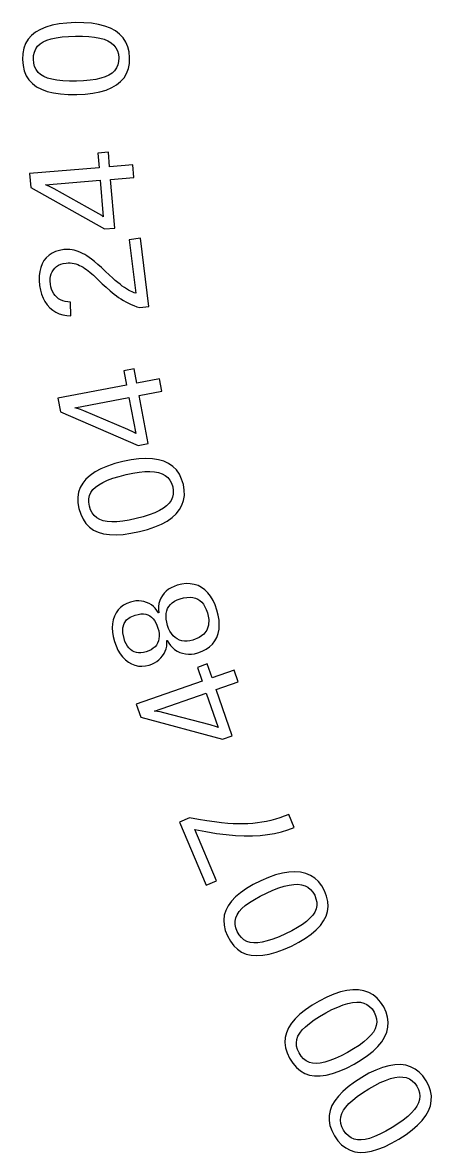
# Model space of a CAD drawing. Header units: metres. Extents: x -119 to 119, y -119 to 119.
# Drawn here: x -119 to -96.5, y -62.5 to -0.4 of the extents above; entities that cross this region are included whole.
import ezdxf

# ---------------------------------------------------------------- set-up
doc = ezdxf.new("R2010")
doc.units = ezdxf.units.M

msp = doc.modelspace()

# ---------------------------------------------------------------- linework, layer by layer
for p, q in [((-117.361, -0.52338), (-117.706, -0.62386)), ((-116.976, -0.44873), (-117.361, -0.52338)), ((-116.55, -0.3999), (-116.976, -0.44873)), ((-116.085, -0.37694), (-116.55, -0.3999)), ((-115.625, -0.38144), (-116.085, -0.37694)), ((-115.203, -0.41472), (-115.625, -0.38144)), ((-114.818, -0.47676), (-115.203, -0.41472)), ((-114.47, -0.56758), (-114.818, -0.47676)), ((-114.16, -0.68718), (-114.47, -0.56758)), ((-118.499, -1.08136), (-118.68, -1.28882)), ((-118.275, -0.90237), (-118.499, -1.08136)), ((-118.011, -0.7502), (-118.275, -0.90237)), ((-117.706, -0.62386), (-118.011, -0.7502)), ((-117.414, -1.27429), (-117.135, -1.2131)), ((-117.135, -1.2131), (-116.818, -1.16695)), ((-116.818, -1.16695), (-116.463, -1.13583)), ((-116.463, -1.13583), (-116.069, -1.11978)), ((-116.069, -1.11978), (-115.688, -1.12021)), ((-115.688, -1.12021), (-115.341, -1.13794)), ((-115.341, -1.13794), (-115.028, -1.17299)), ((-115.028, -1.17299), (-114.749, -1.22539)), ((-114.749, -1.22539), (-114.504, -1.29506)), ((-113.886, -0.83554), (-114.16, -0.68718)), ((-113.651, -1.01172), (-113.886, -0.83554)), ((-113.458, -1.21545), (-113.651, -1.01172)), ((-113.307, -1.44669), (-113.458, -1.21545)), ((-118.917, -1.78917), (-118.973, -2.08206)), ((-118.82, -1.52477), (-118.917, -1.78917)), ((-118.68, -1.28882), (-118.82, -1.52477)), ((-118.341, -1.99507), (-118.267, -1.8269)), ((-118.267, -1.8269), (-118.161, -1.67863)), ((-118.161, -1.67863), (-118.025, -1.55028)), ((-118.025, -1.55028), (-117.857, -1.44183)), ((-117.857, -1.44183), (-117.654, -1.35054)), ((-117.654, -1.35054), (-117.414, -1.27429)), ((-114.504, -1.29506), (-114.292, -1.38208)), ((-114.292, -1.38208), (-114.114, -1.4873)), ((-114.114, -1.4873), (-113.968, -1.6123)), ((-113.968, -1.6123), (-113.853, -1.75706)), ((-113.853, -1.75706), (-113.769, -1.92159)), ((-113.196, -1.70546), (-113.307, -1.44669)), ((-113.127, -1.99178), (-113.196, -1.70546)), ((-118.973, -2.08206), (-118.987, -2.40343)), ((-118.987, -2.40343), (-118.96, -2.7325)), ((-118.394, -2.39116), (-118.383, -2.18315)), ((-118.375, -2.60364), (-118.394, -2.39116)), ((-118.383, -2.18315), (-118.341, -1.99507)), ((-113.769, -1.92159), (-113.717, -2.10588)), ((-113.717, -2.10588), (-113.697, -2.30997)), ((-113.697, -2.30997), (-113.708, -2.51585)), ((-113.1, -2.3056), (-113.127, -1.99178)), ((-113.114, -2.62004), (-113.1, -2.3056)), ((-118.96, -2.7325), (-118.893, -3.02992)), ((-118.893, -3.02992), (-118.785, -3.29567)), ((-118.325, -2.79457), (-118.375, -2.60364)), ((-118.245, -2.96393), (-118.325, -2.79457)), ((-118.136, -3.11172), (-118.245, -2.96393)), ((-113.933, -3.02121), (-114.071, -3.15218)), ((-113.826, -2.87149), (-113.933, -3.02121)), ((-113.752, -2.70303), (-113.826, -2.87149)), ((-113.708, -2.51585), (-113.752, -2.70303)), ((-113.27, -3.17004), (-113.171, -2.90819)), ((-113.171, -2.90819), (-113.114, -2.62004)), ((-118.785, -3.29567), (-118.637, -3.52974)), ((-118.637, -3.52974), (-118.449, -3.73215)), ((-117.996, -3.23795), (-118.136, -3.11172)), ((-117.827, -3.34259), (-117.996, -3.23795)), ((-117.622, -3.4276), (-117.827, -3.34259)), ((-117.379, -3.49561), (-117.622, -3.4276)), ((-117.097, -3.54655), (-117.379, -3.49561)), ((-116.777, -3.58047), (-117.097, -3.54655)), ((-116.417, -3.59737), (-116.777, -3.58047)), ((-116.018, -3.59723), (-116.417, -3.59737)), ((-115.63, -3.58099), (-116.018, -3.59723)), ((-115.279, -3.54904), (-115.63, -3.58099)), ((-114.965, -3.50142), (-115.279, -3.54904)), ((-114.687, -3.43811), (-114.965, -3.50142)), ((-114.446, -3.3591), (-114.687, -3.43811)), ((-114.241, -3.2644), (-114.446, -3.3591)), ((-114.071, -3.15218), (-114.241, -3.2644)), ((-113.82, -3.79782), (-113.595, -3.61485)), ((-113.595, -3.61485), (-113.411, -3.40559)), ((-113.411, -3.40559), (-113.27, -3.17004)), ((-118.449, -3.73215), (-118.221, -3.90288)), ((-118.221, -3.90288), (-117.953, -4.04372)), ((-117.953, -4.04372), (-117.644, -4.15709)), ((-117.644, -4.15709), (-117.294, -4.24303)), ((-117.294, -4.24303), (-116.904, -4.3015)), ((-116.904, -4.3015), (-116.474, -4.33252)), ((-116.474, -4.33252), (-116.003, -4.33607)), ((-116.003, -4.33607), (-115.542, -4.31284)), ((-115.542, -4.31284), (-115.119, -4.263)), ((-115.119, -4.263), (-114.736, -4.1866)), ((-114.736, -4.1866), (-114.392, -4.08359)), ((-114.392, -4.08359), (-114.087, -3.95399)), ((-114.087, -3.95399), (-113.82, -3.79782)), ((-114.271, -7.50865), (-114.846, -7.55708)), ((-114.846, -7.55708), (-114.778, -8.35825)), ((-114.203, -8.30981), (-114.271, -7.50865)), ((-114.778, -8.35825), (-118.605, -8.68054)), ((-118.605, -8.68054), (-118.54, -9.44284)), ((-112.929, -8.20247), (-114.203, -8.30981)), ((-112.871, -8.89104), (-112.929, -8.20247)), ((-117.725, -9.29987), (-114.72, -9.04681)), ((-117.712, -9.30414), (-117.725, -9.29987)), ((-117.438, -9.42278), (-117.712, -9.30414)), ((-114.72, -9.04681), (-114.552, -11.0487)), ((-114.145, -8.99838), (-112.871, -8.89104)), ((-113.92, -11.6719), (-114.145, -8.99838)), ((-118.54, -9.44284), (-114.485, -11.7195)), ((-117.252, -9.51213), (-117.438, -9.42278)), ((-114.954, -10.7996), (-117.252, -9.51213)), ((-114.638, -10.9907), (-114.954, -10.7996)), ((-114.552, -11.0487), (-114.638, -10.9907)), ((-114.485, -11.7195), (-113.92, -11.6719)), ((-112.509, -12.2371), (-113.126, -12.3149)), ((-113.126, -12.3149), (-112.755, -15.2606)), ((-112.037, -15.9815), (-112.509, -12.2371)), ((-117.17, -12.9663), (-117.364, -13.0556)), ((-116.955, -12.9003), (-117.17, -12.9663)), ((-116.717, -12.8573), (-116.955, -12.9003)), ((-116.606, -12.8476), (-116.717, -12.8573)), ((-116.494, -12.8463), (-116.606, -12.8476)), ((-116.382, -12.8533), (-116.494, -12.8463)), ((-116.268, -12.8688), (-116.382, -12.8533)), ((-116.154, -12.8927), (-116.268, -12.8688)), ((-116.039, -12.925), (-116.154, -12.8927)), ((-115.923, -12.9653), (-116.039, -12.925)), ((-115.806, -13.0137), (-115.923, -12.9653)), ((-115.688, -13.0703), (-115.806, -13.0137)), ((-117.915, -13.6418), (-117.993, -13.8407)), ((-117.812, -13.462), (-117.915, -13.6418)), ((-117.685, -13.3034), (-117.812, -13.462)), ((-117.535, -13.1679), (-117.685, -13.3034)), ((-117.364, -13.0556), (-117.535, -13.1679)), ((-116.884, -13.6661), (-116.748, -13.6259)), ((-116.748, -13.6259), (-116.598, -13.5993)), ((-116.598, -13.5993), (-116.484, -13.5893)), ((-116.484, -13.5893), (-116.372, -13.5887)), ((-116.372, -13.5887), (-116.264, -13.5975)), ((-116.264, -13.5975), (-116.158, -13.6155)), ((-116.158, -13.6155), (-116.056, -13.6429)), ((-116.056, -13.6429), (-115.956, -13.6796)), ((-115.569, -13.135), (-115.688, -13.0703)), ((-115.449, -13.2079), (-115.569, -13.135)), ((-115.328, -13.2889), (-115.449, -13.2079)), ((-115.194, -13.3878), (-115.328, -13.2889)), ((-115.037, -13.5142), (-115.194, -13.3878)), ((-114.856, -13.6682), (-115.037, -13.5142)), ((-118.046, -14.0588), (-118.074, -14.296)), ((-117.993, -13.8407), (-118.046, -14.0588)), ((-117.446, -14.3134), (-117.411, -14.187)), ((-117.411, -14.187), (-117.36, -14.0705)), ((-117.36, -14.0705), (-117.293, -13.964)), ((-117.293, -13.964), (-117.211, -13.869)), ((-117.211, -13.869), (-117.116, -13.7877)), ((-117.116, -13.7877), (-117.007, -13.7201)), ((-117.007, -13.7201), (-116.884, -13.6661)), ((-115.956, -13.6796), (-115.858, -13.7234)), ((-115.858, -13.7234), (-115.761, -13.773)), ((-115.761, -13.773), (-115.664, -13.8282)), ((-115.664, -13.8282), (-115.568, -13.8891)), ((-115.568, -13.8891), (-115.473, -13.9557)), ((-115.473, -13.9557), (-115.378, -14.028)), ((-115.378, -14.028), (-115.283, -14.1049)), ((-115.283, -14.1049), (-115.188, -14.1851)), ((-115.188, -14.1851), (-115.093, -14.2688)), ((-115.093, -14.2688), (-114.997, -14.3559)), ((-114.651, -13.8496), (-114.856, -13.6682)), ((-114.422, -14.0585), (-114.651, -13.8496)), ((-114.027, -14.4275), (-114.422, -14.0585)), ((-118.074, -14.296), (-118.076, -14.5524)), ((-118.076, -14.5524), (-118.053, -14.8279)), ((-118.053, -14.8279), (-118.01, -15.0782)), ((-117.469, -14.5963), (-117.465, -14.4499)), ((-117.456, -14.7527), (-117.469, -14.5963)), ((-117.465, -14.4499), (-117.446, -14.3134)), ((-117.431, -14.9008), (-117.456, -14.7527)), ((-117.392, -15.0381), (-117.431, -14.9008)), ((-114.997, -14.3559), (-114.901, -14.4464)), ((-114.901, -14.4464), (-114.605, -14.7317)), ((-114.605, -14.7317), (-114.397, -14.9235)), ((-113.889, -14.5502), (-114.027, -14.4275)), ((-113.756, -14.6629), (-113.889, -14.5502)), ((-113.629, -14.7658), (-113.756, -14.6629)), ((-113.508, -14.8587), (-113.629, -14.7658)), ((-113.392, -14.9418), (-113.508, -14.8587)), ((-118.01, -15.0782), (-117.946, -15.31)), ((-117.946, -15.31), (-117.863, -15.5233)), ((-117.863, -15.5233), (-117.759, -15.718)), ((-117.34, -15.1647), (-117.392, -15.0381)), ((-117.276, -15.2805), (-117.34, -15.1647)), ((-117.199, -15.3856), (-117.276, -15.2805)), ((-117.109, -15.4799), (-117.199, -15.3856)), ((-117.007, -15.5613), (-117.109, -15.4799)), ((-114.397, -14.9235), (-114.179, -15.1156)), ((-114.179, -15.1156), (-114.066, -15.2104)), ((-114.066, -15.2104), (-113.95, -15.303)), ((-113.95, -15.303), (-113.829, -15.3935)), ((-113.829, -15.3935), (-113.705, -15.4819)), ((-113.705, -15.4819), (-113.578, -15.5681)), ((-113.28, -15.0157), (-113.392, -14.9418)), ((-113.17, -15.0814), (-113.28, -15.0157)), ((-113.063, -15.1387), (-113.17, -15.0814)), ((-112.958, -15.1877), (-113.063, -15.1387)), ((-112.855, -15.2283), (-112.958, -15.1877)), ((-112.755, -15.2606), (-112.855, -15.2283)), ((-117.759, -15.718), (-117.634, -15.8943)), ((-117.634, -15.8943), (-117.489, -16.052)), ((-117.489, -16.052), (-117.328, -16.1876)), ((-116.896, -15.6275), (-117.007, -15.5613)), ((-116.776, -15.6786), (-116.896, -15.6275)), ((-116.646, -15.7145), (-116.776, -15.6786)), ((-116.506, -15.7353), (-116.646, -15.7145)), ((-116.357, -15.7409), (-116.506, -15.7353)), ((-116.332, -16.4907), (-116.357, -15.7409)), ((-113.578, -15.5681), (-113.446, -15.6522)), ((-113.446, -15.6522), (-113.311, -15.7323)), ((-113.311, -15.7323), (-113.17, -15.8067)), ((-113.17, -15.8067), (-113.023, -15.8752)), ((-113.023, -15.8752), (-112.871, -15.9379)), ((-112.871, -15.9379), (-112.713, -15.9949)), ((-112.713, -15.9949), (-112.549, -16.046)), ((-112.549, -16.046), (-112.037, -15.9815)), ((-117.328, -16.1876), (-117.154, -16.2982)), ((-117.154, -16.2982), (-116.967, -16.3838)), ((-116.967, -16.3838), (-116.768, -16.4444)), ((-116.768, -16.4444), (-116.556, -16.4801)), ((-116.556, -16.4801), (-116.332, -16.4907)), ((-112.86, -19.4121), (-113.427, -19.5203)), ((-113.427, -19.5203), (-113.276, -20.31)), ((-112.709, -20.2018), (-112.86, -19.4121)), ((-113.276, -20.31), (-117.048, -21.0305)), ((-111.453, -19.9618), (-112.709, -20.2018)), ((-111.323, -20.6405), (-111.453, -19.9618)), ((-117.048, -21.0305), (-116.904, -21.782)), ((-116.108, -21.5545), (-113.146, -20.9888)), ((-113.146, -20.9888), (-112.769, -22.9621)), ((-112.579, -20.8805), (-111.323, -20.6405)), ((-112.076, -23.5159), (-112.579, -20.8805)), ((-116.094, -21.5574), (-116.108, -21.5545)), ((-115.81, -21.6468), (-116.094, -21.5574)), ((-115.615, -21.7162), (-115.81, -21.6468)), ((-113.195, -22.7564), (-115.615, -21.7162)), ((-116.904, -21.782), (-112.633, -23.6222)), ((-112.861, -22.9135), (-113.195, -22.7564)), ((-112.769, -22.9621), (-112.861, -22.9135)), ((-112.633, -23.6222), (-112.076, -23.5159)), ((-114.326, -24.7596), (-114.688, -24.9127)), ((-113.92, -24.6233), (-114.326, -24.7596)), ((-113.469, -24.504), (-113.92, -24.6233)), ((-113.019, -24.413), (-113.469, -24.504)), ((-112.6, -24.3578), (-113.019, -24.413)), ((-112.21, -24.3385), (-112.6, -24.3578)), ((-111.851, -24.3549), (-112.21, -24.3385)), ((-111.522, -24.4073), (-111.851, -24.3549)), ((-111.223, -24.4954), (-111.522, -24.4073)), ((-110.957, -24.619), (-111.223, -24.4954)), ((-110.726, -24.7782), (-110.957, -24.619)), ((-110.53, -24.9728), (-110.726, -24.7782)), ((-115.276, -25.2696), (-115.503, -25.4734)), ((-115.004, -25.0827), (-115.276, -25.2696)), ((-114.688, -24.9127), (-115.004, -25.0827)), ((-114.323, -25.5403), (-114.023, -25.4293)), ((-114.023, -25.4293), (-113.681, -25.325)), ((-113.681, -25.325), (-113.3, -25.2274)), ((-113.3, -25.2274), (-112.927, -25.1487)), ((-112.927, -25.1487), (-112.584, -25.0939)), ((-112.584, -25.0939), (-112.271, -25.063)), ((-112.271, -25.063), (-111.987, -25.0562)), ((-111.987, -25.0562), (-111.732, -25.0734)), ((-111.732, -25.0734), (-111.507, -25.1146)), ((-111.507, -25.1146), (-111.311, -25.1805)), ((-111.311, -25.1805), (-111.142, -25.2722)), ((-111.142, -25.2722), (-110.999, -25.3899)), ((-110.999, -25.3899), (-110.883, -25.5335)), ((-110.368, -25.203), (-110.53, -24.9728)), ((-110.241, -25.4688), (-110.368, -25.203)), ((-115.819, -25.9356), (-115.906, -26.1954)), ((-115.684, -25.695), (-115.819, -25.9356)), ((-115.503, -25.4734), (-115.684, -25.695)), ((-115.23, -26.2091), (-115.123, -26.0551)), ((-115.123, -26.0551), (-114.982, -25.9141)), ((-114.982, -25.9141), (-114.803, -25.7828)), ((-114.803, -25.7828), (-114.583, -25.6582)), ((-114.583, -25.6582), (-114.323, -25.5403)), ((-110.883, -25.5335), (-110.794, -25.703)), ((-110.794, -25.703), (-110.732, -25.8984)), ((-110.732, -25.8984), (-110.701, -26.1022)), ((-110.149, -25.77), (-110.241, -25.4688)), ((-110.098, -26.0806), (-110.149, -25.77)), ((-110.093, -26.3742), (-110.098, -26.0806)), ((-115.906, -26.1954), (-115.947, -26.4744)), ((-115.947, -26.4744), (-115.941, -26.7725)), ((-115.342, -26.7487), (-115.34, -26.5559)), ((-115.34, -26.5559), (-115.303, -26.376)), ((-115.303, -26.376), (-115.23, -26.2091)), ((-110.815, -26.6432), (-110.923, -26.8001)), ((-110.742, -26.4746), (-110.815, -26.6432)), ((-110.704, -26.2943), (-110.742, -26.4746)), ((-110.701, -26.1022), (-110.704, -26.2943)), ((-110.225, -26.9107), (-110.136, -26.6509)), ((-110.136, -26.6509), (-110.093, -26.3742)), ((-115.941, -26.7725), (-115.887, -27.0897)), ((-115.887, -27.0897), (-115.792, -27.406)), ((-115.31, -26.9545), (-115.342, -26.7487)), ((-115.247, -27.1582), (-115.31, -26.9545)), ((-115.158, -27.3347), (-115.247, -27.1582)), ((-111.725, -27.3275), (-112.022, -27.4394)), ((-111.466, -27.2078), (-111.725, -27.3275)), ((-111.247, -27.0804), (-111.466, -27.2078)), ((-111.066, -26.9452), (-111.247, -27.0804)), ((-110.923, -26.8001), (-111.066, -26.9452)), ((-110.543, -27.3794), (-110.361, -27.1535)), ((-110.361, -27.1535), (-110.225, -26.9107)), ((-115.792, -27.406), (-115.665, -27.6829)), ((-115.665, -27.6829), (-115.504, -27.9204)), ((-115.504, -27.9204), (-115.311, -28.1187)), ((-115.045, -27.4838), (-115.158, -27.3347)), ((-114.907, -27.6055), (-115.045, -27.4838)), ((-114.744, -27.7), (-114.907, -27.6055)), ((-114.557, -27.7671), (-114.744, -27.7)), ((-114.339, -27.8078), (-114.557, -27.7671)), ((-114.088, -27.8238), (-114.339, -27.8078)), ((-113.801, -27.815), (-114.088, -27.8238)), ((-113.48, -27.7814), (-113.801, -27.815)), ((-113.125, -27.7231), (-113.48, -27.7814)), ((-112.735, -27.6401), (-113.125, -27.7231)), ((-112.359, -27.5436), (-112.735, -27.6401)), ((-112.022, -27.4394), (-112.359, -27.5436)), ((-111.717, -28.1045), (-111.358, -27.9501)), ((-111.358, -27.9501), (-111.043, -27.7778)), ((-111.043, -27.7778), (-110.771, -27.5875)), ((-110.771, -27.5875), (-110.543, -27.3794)), ((-115.311, -28.1187), (-115.085, -28.2776)), ((-115.085, -28.2776), (-114.826, -28.3971)), ((-114.826, -28.3971), (-114.534, -28.4791)), ((-114.534, -28.4791), (-114.208, -28.5257)), ((-114.208, -28.5257), (-113.849, -28.5371)), ((-113.849, -28.5371), (-113.455, -28.5132)), ((-113.455, -28.5132), (-113.028, -28.4541)), ((-113.028, -28.4541), (-112.566, -28.3596)), ((-112.566, -28.3596), (-112.12, -28.241)), ((-112.12, -28.241), (-111.717, -28.1045)), ((-111.087, -31.6337), (-111.201, -31.7475)), ((-110.958, -31.5329), (-111.087, -31.6337)), ((-110.814, -31.4453), (-110.958, -31.5329)), ((-110.655, -31.3707), (-110.814, -31.4453)), ((-110.481, -31.3093), (-110.655, -31.3707)), ((-110.232, -31.2485), (-110.481, -31.3093)), ((-109.993, -31.2201), (-110.232, -31.2485)), ((-109.765, -31.224), (-109.993, -31.2201)), ((-109.547, -31.2602), (-109.765, -31.224)), ((-109.34, -31.3288), (-109.547, -31.2602)), ((-109.144, -31.4297), (-109.34, -31.3288)), ((-108.962, -31.5618), (-109.144, -31.4297)), ((-108.796, -31.7243), (-108.962, -31.5618)), ((-113.06, -32.237), (-113.263, -32.3124)), ((-112.906, -32.1982), (-113.06, -32.237)), ((-112.754, -32.1759), (-112.906, -32.1982)), ((-112.604, -32.17), (-112.754, -32.1759)), ((-112.457, -32.1805), (-112.604, -32.17)), ((-112.312, -32.2074), (-112.457, -32.1805)), ((-112.169, -32.2508), (-112.312, -32.2074)), ((-112.033, -32.3098), (-112.169, -32.2508)), ((-111.445, -32.1575), (-111.489, -32.3115)), ((-111.383, -32.0119), (-111.445, -32.1575)), ((-111.301, -31.8745), (-111.383, -32.0119)), ((-111.201, -31.7475), (-111.301, -31.8745)), ((-110.861, -32.3642), (-110.756, -32.2686)), ((-110.756, -32.2686), (-110.632, -32.1855)), ((-110.632, -32.1855), (-110.489, -32.1149)), ((-110.489, -32.1149), (-110.327, -32.0568)), ((-110.327, -32.0568), (-110.132, -32.0062)), ((-110.132, -32.0062), (-109.95, -31.9767)), ((-109.95, -31.9767), (-109.782, -31.9681)), ((-109.782, -31.9681), (-109.628, -31.9805)), ((-109.628, -31.9805), (-109.487, -32.0139)), ((-109.487, -32.0139), (-109.359, -32.0683)), ((-109.359, -32.0683), (-109.245, -32.1434)), ((-109.245, -32.1434), (-109.14, -32.2392)), ((-109.14, -32.2392), (-109.046, -32.3557)), ((-108.647, -31.9173), (-108.796, -31.7243)), ((-108.515, -32.1408), (-108.647, -31.9173)), ((-108.399, -32.3947), (-108.515, -32.1408)), ((-113.848, -32.8292), (-113.938, -33.0122)), ((-113.736, -32.6678), (-113.848, -32.8292)), ((-113.601, -32.5278), (-113.736, -32.6678)), ((-113.443, -32.4094), (-113.601, -32.5278)), ((-113.263, -32.3124), (-113.443, -32.4094)), ((-112.8, -32.9514), (-112.638, -32.9102)), ((-112.638, -32.9102), (-112.487, -32.888)), ((-112.487, -32.888), (-112.348, -32.8849)), ((-112.348, -32.8849), (-112.219, -32.9006)), ((-112.219, -32.9006), (-112.101, -32.9353)), ((-111.908, -32.3836), (-112.033, -32.3098)), ((-111.794, -32.4723), (-111.908, -32.3836)), ((-111.691, -32.5759), (-111.794, -32.4723)), ((-111.6, -32.6943), (-111.691, -32.5759)), ((-111.519, -32.8275), (-111.6, -32.6943)), ((-111.504, -32.8229), (-111.519, -32.8275)), ((-111.513, -32.4737), (-111.518, -32.6441)), ((-111.518, -32.6441), (-111.504, -32.8229)), ((-111.489, -32.3115), (-111.513, -32.4737)), ((-111.099, -33.0145), (-111.089, -32.8648)), ((-111.089, -32.8648), (-111.06, -32.7243)), ((-111.06, -32.7243), (-111.012, -32.5929)), ((-111.012, -32.5929), (-110.946, -32.4723)), ((-110.946, -32.4723), (-110.861, -32.3642)), ((-109.046, -32.3557), (-108.963, -32.4931)), ((-108.963, -32.4931), (-108.89, -32.6511)), ((-108.89, -32.6511), (-108.827, -32.83)), ((-108.827, -32.83), (-108.753, -33.1902)), ((-108.301, -32.6791), (-108.399, -32.3947)), ((-108.227, -32.9637), (-108.301, -32.6791)), ((-114.043, -33.4241), (-114.055, -33.6488)), ((-114.004, -33.2119), (-114.043, -33.4241)), ((-113.938, -33.0122), (-114.004, -33.2119)), ((-113.479, -33.6474), (-113.411, -33.4122)), ((-113.411, -33.4122), (-113.276, -33.2177)), ((-113.276, -33.2177), (-113.072, -33.0642)), ((-113.072, -33.0642), (-112.8, -32.9514)), ((-112.101, -32.9353), (-111.995, -32.989)), ((-111.995, -32.989), (-111.899, -33.0603)), ((-111.899, -33.0603), (-111.811, -33.1484)), ((-111.811, -33.1484), (-111.732, -33.2532)), ((-111.732, -33.2532), (-111.661, -33.3747)), ((-111.661, -33.3747), (-111.599, -33.513)), ((-111.599, -33.513), (-111.545, -33.668)), ((-111.091, -33.1732), (-111.099, -33.0145)), ((-111.064, -33.3411), (-111.091, -33.1732)), ((-111.018, -33.5181), (-111.064, -33.3411)), ((-110.959, -33.6854), (-111.018, -33.5181)), ((-108.762, -33.506), (-108.853, -33.7772)), ((-108.753, -33.1902), (-108.762, -33.506)), ((-108.184, -33.2341), (-108.227, -32.9637)), ((-108.186, -33.7326), (-108.17, -33.4904)), ((-108.17, -33.4904), (-108.184, -33.2341)), ((-114.055, -33.6488), (-114.041, -33.8859)), ((-114.041, -33.8859), (-114, -34.1356)), ((-114, -34.1356), (-113.932, -34.3977)), ((-113.479, -33.9234), (-113.479, -33.6474)), ((-113.411, -34.2403), (-113.479, -33.9234)), ((-111.545, -33.668), (-111.505, -33.8248)), ((-111.505, -33.8248), (-111.482, -33.9736)), ((-111.477, -34.1145), (-111.488, -34.2473)), ((-111.482, -33.9736), (-111.477, -34.1145)), ((-110.888, -33.8353), (-110.959, -33.6854)), ((-110.805, -33.9675), (-110.888, -33.8353)), ((-110.711, -34.0823), (-110.805, -33.9675)), ((-110.605, -34.1795), (-110.711, -34.0823)), ((-109.028, -34.0038), (-109.285, -34.1859)), ((-108.853, -33.7772), (-109.028, -34.0038)), ((-108.306, -34.1747), (-108.231, -33.9607)), ((-108.231, -33.9607), (-108.186, -33.7326)), ((-113.932, -34.3977), (-113.845, -34.6475)), ((-113.845, -34.6475), (-113.742, -34.8732)), ((-113.358, -34.3953), (-113.411, -34.2403)), ((-113.295, -34.5334), (-113.358, -34.3953)), ((-113.223, -34.6548), (-113.295, -34.5334)), ((-113.143, -34.7594), (-113.223, -34.6548)), ((-113.053, -34.8472), (-113.143, -34.7594)), ((-111.802, -34.7776), (-111.915, -34.8518)), ((-111.705, -34.6924), (-111.802, -34.7776)), ((-111.625, -34.5962), (-111.705, -34.6924)), ((-111.562, -34.489), (-111.625, -34.5962)), ((-111.517, -34.3722), (-111.562, -34.489)), ((-111.488, -34.2473), (-111.517, -34.3722)), ((-111.094, -34.8029), (-111.062, -34.6599)), ((-111.062, -34.6599), (-111.048, -34.5106)), ((-111.049, -34.3549), (-111.034, -34.3503)), ((-111.048, -34.5106), (-111.049, -34.3549)), ((-111.034, -34.3503), (-110.953, -34.4941)), ((-110.953, -34.4941), (-110.859, -34.6236)), ((-110.859, -34.6236), (-110.752, -34.7387)), ((-110.752, -34.7387), (-110.631, -34.8396)), ((-110.487, -34.2591), (-110.605, -34.1795)), ((-110.36, -34.3201), (-110.487, -34.2591)), ((-110.226, -34.3609), (-110.36, -34.3201)), ((-110.086, -34.3817), (-110.226, -34.3609)), ((-109.939, -34.3823), (-110.086, -34.3817)), ((-109.785, -34.3629), (-109.939, -34.3823)), ((-109.624, -34.3234), (-109.785, -34.3629)), ((-109.285, -34.1859), (-109.624, -34.3234)), ((-108.889, -34.8301), (-108.702, -34.6985)), ((-108.702, -34.6985), (-108.542, -34.5454)), ((-108.542, -34.5454), (-108.41, -34.3708)), ((-108.41, -34.3708), (-108.306, -34.1747)), ((-113.742, -34.8732), (-113.622, -35.0747)), ((-113.622, -35.0747), (-113.487, -35.252)), ((-113.487, -35.252), (-113.335, -35.4052)), ((-112.955, -34.9182), (-113.053, -34.8472)), ((-112.848, -34.9715), (-112.955, -34.9182)), ((-112.733, -35.0068), (-112.848, -34.9715)), ((-112.61, -35.024), (-112.733, -35.0068)), ((-112.479, -35.0232), (-112.61, -35.024)), ((-112.339, -35.0043), (-112.479, -35.0232)), ((-112.191, -34.9673), (-112.339, -35.0043)), ((-112.045, -34.9151), (-112.191, -34.9673)), ((-111.915, -34.8518), (-112.045, -34.9151)), ((-111.489, -35.4106), (-111.383, -35.3083)), ((-111.383, -35.3083), (-111.288, -35.1938)), ((-111.288, -35.1938), (-111.207, -35.0698)), ((-111.207, -35.0698), (-111.142, -34.9396)), ((-111.142, -34.9396), (-111.094, -34.8029)), ((-110.631, -34.8396), (-110.497, -34.926)), ((-110.497, -34.926), (-110.35, -34.9982)), ((-110.35, -34.9982), (-110.194, -35.0529)), ((-110.194, -35.0529), (-110.034, -35.0878)), ((-110.034, -35.0878), (-109.869, -35.1028)), ((-109.869, -35.1028), (-109.7, -35.098)), ((-109.7, -35.098), (-109.527, -35.0733)), ((-109.527, -35.0733), (-109.349, -35.0287)), ((-109.349, -35.0287), (-109.105, -34.9402)), ((-109.105, -34.9402), (-108.889, -34.8301)), ((-113.335, -35.4052), (-113.168, -35.5341)), ((-113.168, -35.5341), (-112.99, -35.6358)), ((-112.99, -35.6358), (-112.807, -35.7077)), ((-112.807, -35.7077), (-112.619, -35.7497)), ((-112.619, -35.7497), (-112.425, -35.7619)), ((-112.425, -35.7619), (-112.227, -35.7443)), ((-112.227, -35.7443), (-112.023, -35.6968)), ((-112.023, -35.6968), (-111.873, -35.6437)), ((-111.873, -35.6437), (-111.734, -35.5783)), ((-111.734, -35.5783), (-111.606, -35.5006)), ((-111.606, -35.5006), (-111.489, -35.4106)), ((-108.832, -35.6354), (-109.376, -35.825)), ((-109.376, -35.825), (-109.112, -36.5844)), ((-108.567, -36.3947), (-108.832, -35.6354)), ((-107.359, -35.9744), (-108.567, -36.3947)), ((-107.132, -36.627), (-107.359, -35.9744)), ((-109.112, -36.5844), (-112.739, -37.8463)), ((-108.34, -37.0474), (-107.132, -36.627)), ((-111.733, -38.2278), (-108.885, -37.237)), ((-108.885, -37.237), (-108.225, -39.1344)), ((-107.459, -39.5813), (-108.34, -37.0474)), ((-112.739, -37.8463), (-112.488, -38.5688)), ((-111.719, -38.2287), (-111.733, -38.2278)), ((-111.425, -38.2757), (-111.719, -38.2287)), ((-111.222, -38.3161), (-111.425, -38.2757)), ((-108.677, -38.9929), (-111.222, -38.3161)), ((-112.488, -38.5688), (-107.994, -39.7677)), ((-108.323, -39.0996), (-108.677, -38.9929)), ((-108.225, -39.1344), (-108.323, -39.0996)), ((-107.994, -39.7677), (-107.459, -39.5813)), ((-109.813, -44.0983), (-110.36, -44.3286)), ((-109.311, -44.187), (-109.813, -44.0983)), ((-104.84, -44.1005), (-105.085, -44.1766)), ((-104.597, -44.0141), (-104.84, -44.1005)), ((-104.354, -43.9174), (-104.597, -44.0141)), ((-104.058, -44.6216), (-104.354, -43.9174)), ((-110.36, -44.3286), (-108.9, -47.8)), ((-108.849, -44.262), (-109.311, -44.187)), ((-108.429, -44.3231), (-108.849, -44.262)), ((-108.048, -44.3705), (-108.429, -44.3231)), ((-107.709, -44.4041), (-108.048, -44.3705)), ((-107.41, -44.4239), (-107.709, -44.4041)), ((-107.134, -44.4322), (-107.41, -44.4239)), ((-106.863, -44.4319), (-107.134, -44.4322)), ((-106.596, -44.4227), (-106.863, -44.4319)), ((-106.335, -44.4049), (-106.596, -44.4227)), ((-106.079, -44.3783), (-106.335, -44.4049)), ((-105.827, -44.343), (-106.079, -44.3783)), ((-105.579, -44.2978), (-105.827, -44.343)), ((-105.332, -44.2424), (-105.579, -44.2978)), ((-105.085, -44.1766), (-105.332, -44.2424)), ((-104.401, -44.7521), (-104.058, -44.6216)), ((-108.327, -47.5588), (-109.513, -44.7391)), ((-109.513, -44.7391), (-108.906, -44.8566)), ((-108.906, -44.8566), (-108.332, -44.9502)), ((-108.332, -44.9502), (-107.789, -45.02)), ((-107.789, -45.02), (-107.279, -45.066)), ((-107.279, -45.066), (-106.801, -45.0882)), ((-106.801, -45.0882), (-106.354, -45.0864)), ((-106.354, -45.0864), (-105.932, -45.0619)), ((-105.932, -45.0619), (-105.525, -45.0162)), ((-105.525, -45.0162), (-105.135, -44.9493)), ((-105.135, -44.9493), (-104.76, -44.8613)), ((-104.76, -44.8613), (-104.401, -44.7521)), ((-104.698, -47.1364), (-105.075, -47.2363)), ((-104.343, -47.0779), (-104.698, -47.1364)), ((-104.01, -47.0606), (-104.343, -47.0779)), ((-103.7, -47.0847), (-104.01, -47.0606)), ((-103.414, -47.1504), (-103.7, -47.0847)), ((-103.155, -47.258), (-103.414, -47.1504)), ((-108.9, -47.8), (-108.327, -47.5588)), ((-106.311, -47.7706), (-106.68, -47.9883)), ((-105.895, -47.5602), (-106.311, -47.7706)), ((-105.474, -47.3776), (-105.895, -47.5602)), ((-105.075, -47.2363), (-105.474, -47.3776)), ((-104.606, -47.8577), (-104.33, -47.792)), ((-104.33, -47.792), (-104.078, -47.756)), ((-104.078, -47.756), (-103.849, -47.7495)), ((-103.849, -47.7495), (-103.644, -47.7731)), ((-103.644, -47.7731), (-103.459, -47.8277)), ((-102.922, -47.4075), (-103.155, -47.258)), ((-102.716, -47.5991), (-102.922, -47.4075)), ((-102.537, -47.8327), (-102.716, -47.5991)), ((-107.276, -48.4453), (-107.503, -48.6846)), ((-107.002, -48.2132), (-107.276, -48.4453)), ((-106.68, -47.9883), (-107.002, -48.2132)), ((-106.244, -48.5802), (-105.932, -48.4073)), ((-105.932, -48.4073), (-105.579, -48.2326)), ((-105.579, -48.2326), (-105.231, -48.078)), ((-105.231, -48.078), (-104.907, -47.9531)), ((-104.907, -47.9531), (-104.606, -47.8577)), ((-103.459, -47.8277), (-103.295, -47.9131)), ((-103.295, -47.9131), (-103.152, -48.0295)), ((-103.152, -48.0295), (-103.029, -48.1768)), ((-103.029, -48.1768), (-102.928, -48.355)), ((-102.928, -48.355), (-102.855, -48.5477)), ((-102.384, -48.1082), (-102.537, -47.8327)), ((-102.269, -48.4013), (-102.384, -48.1082)), ((-102.204, -48.6876), (-102.269, -48.4013)), ((-107.683, -48.9312), (-107.814, -49.1856)), ((-107.503, -48.6846), (-107.683, -48.9312)), ((-106.933, -49.0882), (-106.745, -48.9206)), ((-106.745, -48.9206), (-106.515, -48.7513)), ((-106.515, -48.7513), (-106.244, -48.5802)), ((-102.855, -48.5477), (-102.818, -48.7363)), ((-102.818, -48.9206), (-102.854, -49.1008)), ((-102.818, -48.7363), (-102.818, -48.9206)), ((-102.221, -49.2396), (-102.188, -48.967)), ((-102.188, -48.967), (-102.204, -48.6876)), ((-107.895, -49.4489), (-107.927, -49.7212)), ((-107.814, -49.1856), (-107.895, -49.4489)), ((-107.299, -49.7724), (-107.263, -49.5941)), ((-107.263, -49.5941), (-107.191, -49.4213)), ((-107.191, -49.4213), (-107.081, -49.2539)), ((-107.081, -49.2539), (-106.933, -49.0882)), ((-103.185, -49.6181), (-103.374, -49.7883)), ((-103.037, -49.4483), (-103.185, -49.6181)), ((-102.927, -49.2767), (-103.037, -49.4483)), ((-102.854, -49.1008), (-102.927, -49.2767)), ((-102.435, -49.7644), (-102.303, -49.5054)), ((-102.303, -49.5054), (-102.221, -49.2396)), ((-107.927, -49.7212), (-107.909, -50.0025)), ((-107.909, -50.0025), (-107.841, -50.2928)), ((-107.841, -50.2928), (-107.723, -50.5921)), ((-107.298, -49.9561), (-107.299, -49.7724)), ((-107.26, -50.1452), (-107.298, -49.9561)), ((-107.186, -50.3398), (-107.26, -50.1452)), ((-104.177, -50.3025), (-104.524, -50.475)), ((-103.869, -50.1305), (-104.177, -50.3025)), ((-103.602, -49.9592), (-103.869, -50.1305)), ((-103.374, -49.7883), (-103.602, -49.9592)), ((-103.114, -50.4921), (-102.841, -50.2579)), ((-102.841, -50.2579), (-102.615, -50.0154)), ((-102.615, -50.0154), (-102.435, -49.7644)), ((-107.723, -50.5921), (-107.564, -50.8817)), ((-107.564, -50.8817), (-107.381, -51.1259)), ((-107.082, -50.5259), (-107.186, -50.3398)), ((-106.959, -50.6801), (-107.082, -50.5259)), ((-106.817, -50.8024), (-106.959, -50.6801)), ((-106.657, -50.8929), (-106.817, -50.8024)), ((-106.478, -50.9514), (-106.657, -50.8929)), ((-105.531, -50.8678), (-105.81, -50.9359)), ((-105.224, -50.7682), (-105.531, -50.8678)), ((-104.889, -50.6373), (-105.224, -50.7682)), ((-104.524, -50.475), (-104.889, -50.6373)), ((-103.798, -50.9349), (-103.433, -50.7177)), ((-103.433, -50.7177), (-103.114, -50.4921)), ((-107.381, -51.1259), (-107.175, -51.325)), ((-107.175, -51.325), (-106.945, -51.4787)), ((-106.945, -51.4787), (-106.691, -51.5871)), ((-106.28, -50.978), (-106.478, -50.9514)), ((-106.059, -50.9726), (-106.28, -50.978)), ((-105.81, -50.9359), (-106.059, -50.9726)), ((-105.428, -51.584), (-105.048, -51.4788)), ((-105.048, -51.4788), (-104.642, -51.332)), ((-104.642, -51.332), (-104.21, -51.1437)), ((-104.21, -51.1437), (-103.798, -50.9349)), ((-106.691, -51.5871), (-106.413, -51.6503)), ((-106.413, -51.6503), (-106.11, -51.6697)), ((-106.11, -51.6697), (-105.782, -51.6476)), ((-105.782, -51.6476), (-105.428, -51.584)), ((-102.264, -53.9589), (-102.672, -54.1678)), ((-101.874, -53.7926), (-102.264, -53.9589)), ((-101.504, -53.6691), (-101.874, -53.7926)), ((-101.154, -53.5882), (-101.504, -53.6691)), ((-100.823, -53.5499), (-101.154, -53.5882)), ((-100.511, -53.5543), (-100.823, -53.5499)), ((-100.222, -53.6017), (-100.511, -53.5543)), ((-99.9566, -53.6927), (-100.222, -53.6017)), ((-99.7151, -53.8273), (-99.9566, -53.6927)), ((-99.4974, -54.0054), (-99.7151, -53.8273)), ((-99.3036, -54.2271), (-99.4974, -54.0054)), ((-103.429, -54.6447), (-103.735, -54.8895)), ((-103.074, -54.4041), (-103.429, -54.6447)), ((-102.672, -54.1678), (-103.074, -54.4041)), ((-102.314, -54.8188), (-101.977, -54.6425)), ((-101.977, -54.6425), (-101.661, -54.4973)), ((-101.661, -54.4973), (-101.367, -54.3831)), ((-101.367, -54.3831), (-101.096, -54.3001)), ((-101.096, -54.3001), (-100.846, -54.2481)), ((-100.846, -54.2481), (-100.618, -54.2272)), ((-100.618, -54.2272), (-100.412, -54.2378)), ((-100.412, -54.2378), (-100.224, -54.2805)), ((-100.224, -54.2805), (-100.055, -54.3554)), ((-100.055, -54.3554), (-99.9046, -54.4625)), ((-99.9046, -54.4625), (-99.7733, -54.6018)), ((-99.7733, -54.6018), (-99.6607, -54.7732)), ((-99.1337, -54.4924), (-99.3036, -54.2271)), ((-99.0007, -54.7777), (-99.1337, -54.4924)), ((-103.994, -55.1385), (-104.206, -55.3917)), ((-103.735, -54.8895), (-103.994, -55.1385)), ((-103.215, -55.3957), (-102.956, -55.2078)), ((-102.956, -55.2078), (-102.655, -55.0155)), ((-102.655, -55.0155), (-102.314, -54.8188)), ((-99.6607, -54.7732), (-99.5753, -54.9609)), ((-99.5753, -54.9609), (-99.5267, -55.1467)), ((-99.5267, -55.1467), (-99.5149, -55.3307)), ((-98.9172, -55.0592), (-99.0007, -54.7777)), ((-98.8834, -55.3371), (-98.9172, -55.0592)), ((-104.369, -55.6492), (-104.484, -55.9113)), ((-104.206, -55.3917), (-104.369, -55.6492)), ((-103.749, -55.9332), (-103.612, -55.7584)), ((-103.612, -55.7584), (-103.434, -55.5793)), ((-103.434, -55.5793), (-103.215, -55.3957)), ((-99.7003, -55.8712), (-99.8377, -56.05)), ((-99.6017, -55.6929), (-99.7003, -55.8712)), ((-99.5399, -55.5128), (-99.6017, -55.6929)), ((-99.5149, -55.3307), (-99.5399, -55.5128)), ((-99.0799, -56.1485), (-98.9647, -55.8817)), ((-98.9647, -55.8817), (-98.8992, -55.6113)), ((-98.8992, -55.6113), (-98.8834, -55.3371)), ((-104.549, -56.1793), (-104.563, -56.4531)), ((-104.563, -56.4531), (-104.527, -56.7327)), ((-104.484, -55.9113), (-104.549, -56.1793)), ((-103.933, -56.4644), (-103.909, -56.2842)), ((-103.921, -56.6477), (-103.933, -56.4644)), ((-103.909, -56.2842), (-103.847, -56.1071)), ((-103.847, -56.1071), (-103.749, -55.9332)), ((-100.231, -56.4167), (-100.488, -56.6047)), ((-100.015, -56.2318), (-100.231, -56.4167)), ((-99.8377, -56.05), (-100.015, -56.2318)), ((-99.4538, -56.6668), (-99.2435, -56.4104)), ((-99.2435, -56.4104), (-99.0799, -56.1485)), ((-104.527, -56.7327), (-104.441, -57.0181)), ((-104.441, -57.0181), (-104.304, -57.3093)), ((-103.871, -56.834), (-103.921, -56.6477)), ((-103.785, -57.0235), (-103.871, -56.834)), ((-103.669, -57.2026), (-103.785, -57.0235)), ((-101.12, -56.99), (-101.473, -57.175)), ((-100.784, -56.7958), (-101.12, -56.99)), ((-100.488, -56.6047), (-100.784, -56.7958)), ((-100.015, -57.1631), (-99.7111, -56.9177)), ((-99.7111, -56.9177), (-99.4538, -56.6668)), ((-104.304, -57.3093), (-104.128, -57.5882)), ((-104.128, -57.5882), (-103.93, -57.8205)), ((-103.536, -57.3488), (-103.669, -57.2026)), ((-103.387, -57.4619), (-103.536, -57.3488)), ((-103.221, -57.542), (-103.387, -57.4619)), ((-103.039, -57.5891), (-103.221, -57.542)), ((-102.84, -57.6031), (-103.039, -57.5891)), ((-102.62, -57.5838), (-102.84, -57.6031)), ((-102.373, -57.5313), (-102.62, -57.5838)), ((-102.1, -57.4457), (-102.373, -57.5313)), ((-101.8, -57.3269), (-102.1, -57.4457)), ((-101.473, -57.175), (-101.8, -57.3269)), ((-101.183, -57.8527), (-100.764, -57.6375)), ((-100.764, -57.6375), (-100.366, -57.403)), ((-100.366, -57.403), (-100.015, -57.1631)), ((-98.8506, -57.7268), (-99.1973, -57.8221)), ((-98.5215, -57.6749), (-98.8506, -57.7268)), ((-98.2101, -57.6664), (-98.5215, -57.6749)), ((-97.919, -57.7018), (-98.2101, -57.6664)), ((-97.6499, -57.7817), (-97.919, -57.7018)), ((-103.93, -57.8205), (-103.711, -58.006)), ((-103.711, -58.006), (-103.472, -58.1448)), ((-103.472, -58.1448), (-103.211, -58.237)), ((-103.211, -58.237), (-102.93, -58.2824)), ((-102.93, -58.2824), (-102.627, -58.2827)), ((-102.627, -58.2827), (-102.301, -58.2399)), ((-102.301, -58.2399), (-101.951, -58.1539)), ((-101.951, -58.1539), (-101.578, -58.0249)), ((-101.578, -58.0249), (-101.183, -57.8527)), ((-100.344, -58.3687), (-100.736, -58.6215)), ((-99.9439, -58.1431), (-100.344, -58.3687)), ((-99.5618, -57.9609), (-99.9439, -58.1431)), ((-99.1973, -57.8221), (-99.5618, -57.9609)), ((-98.7628, -58.4357), (-98.5156, -58.3734)), ((-98.5156, -58.3734), (-98.2891, -58.3431)), ((-98.2891, -58.3431), (-98.0821, -58.3451)), ((-98.0821, -58.3451), (-97.8926, -58.3801)), ((-97.8926, -58.3801), (-97.7206, -58.4479)), ((-97.403, -57.9062), (-97.6499, -57.7817)), ((-97.1782, -58.0751), (-97.403, -57.9062)), ((-96.9754, -58.2887), (-97.1782, -58.0751)), ((-96.7947, -58.5467), (-96.9754, -58.2887)), ((-101.08, -58.8765), (-101.376, -59.1338)), ((-100.736, -58.6215), (-101.08, -58.8765)), ((-100.292, -59.215), (-99.9589, -59.0043)), ((-99.9589, -59.0043), (-99.6288, -58.8142)), ((-99.6288, -58.8142), (-99.3194, -58.6561)), ((-99.3194, -58.6561), (-99.0308, -58.5299)), ((-99.0308, -58.5299), (-98.7628, -58.4357)), ((-97.7206, -58.4479), (-97.5661, -58.5487)), ((-97.5661, -58.5487), (-97.4291, -58.6824)), ((-97.4291, -58.6824), (-97.3095, -58.849)), ((-97.3095, -58.849), (-97.2165, -59.033)), ((-96.6499, -58.8262), (-96.7947, -58.5467)), ((-96.5549, -59.1041), (-96.6499, -58.8262)), ((-101.624, -59.3933), (-101.825, -59.655)), ((-101.376, -59.1338), (-101.624, -59.3933)), ((-101.046, -59.8105), (-100.835, -59.6181)), ((-100.835, -59.6181), (-100.584, -59.4196)), ((-100.584, -59.4196), (-100.292, -59.215)), ((-97.2165, -59.033), (-97.1602, -59.2167)), ((-97.1583, -59.583), (-97.2126, -59.7655)), ((-97.1602, -59.2167), (-97.1409, -59.4)), ((-97.1409, -59.4), (-97.1583, -59.583)), ((-96.5096, -59.3803), (-96.5549, -59.1041)), ((-96.5141, -59.6549), (-96.5096, -59.3803)), ((-102.082, -60.1857), (-102.135, -60.4562)), ((-101.978, -59.9191), (-102.082, -60.1857)), ((-101.825, -59.655), (-101.978, -59.9191)), ((-101.437, -60.355), (-101.346, -60.1771)), ((-101.346, -60.1771), (-101.216, -59.9968)), ((-101.216, -59.9968), (-101.046, -59.8105)), ((-97.4336, -60.132), (-97.6029, -60.3211)), ((-97.3038, -59.9478), (-97.4336, -60.132)), ((-97.2126, -59.7655), (-97.3038, -59.9478)), ((-96.8249, -60.4676), (-96.6724, -60.1992)), ((-96.6724, -60.1992), (-96.5683, -59.9278)), ((-96.5683, -59.9278), (-96.5141, -59.6549)), ((-102.135, -60.4562), (-102.138, -60.7303)), ((-102.138, -60.7303), (-102.091, -61.0082)), ((-101.509, -60.7155), (-101.492, -60.5345)), ((-101.488, -60.8981), (-101.509, -60.7155)), ((-101.492, -60.5345), (-101.437, -60.355)), ((-98.0603, -60.7132), (-98.3483, -60.9164)), ((-97.8118, -60.5148), (-98.0603, -60.7132)), ((-97.6029, -60.3211), (-97.8118, -60.5148)), ((-97.2712, -60.9938), (-97.0245, -60.7325)), ((-97.0245, -60.7325), (-96.8249, -60.4676)), ((-102.091, -61.0082), (-101.993, -61.2897)), ((-101.993, -61.2897), (-101.844, -61.575)), ((-101.431, -61.0823), (-101.488, -60.8981)), ((-101.337, -61.268), (-101.431, -61.0823)), ((-101.214, -61.4422), (-101.337, -61.268)), ((-101.075, -61.5827), (-101.214, -61.4422)), ((-99.3412, -61.489), (-99.6361, -61.6201)), ((-99.0211, -61.3237), (-99.3412, -61.489)), ((-98.6758, -61.1243), (-99.0211, -61.3237)), ((-98.3483, -60.9164), (-98.6758, -61.1243)), ((-97.9055, -61.5058), (-97.5648, -61.2516)), ((-97.5648, -61.2516), (-97.2712, -60.9938)), ((-101.844, -61.575), (-101.656, -61.8464)), ((-101.656, -61.8464), (-101.449, -62.0703)), ((-101.449, -62.0703), (-101.223, -62.2466)), ((-100.922, -61.6896), (-101.075, -61.5827)), ((-100.753, -61.7628), (-100.922, -61.6896)), ((-100.569, -61.8022), (-100.753, -61.7628)), ((-100.369, -61.808), (-100.569, -61.8022)), ((-100.15, -61.7796), (-100.369, -61.808)), ((-99.9057, -61.717), (-100.15, -61.7796)), ((-99.6361, -61.6201), (-99.9057, -61.717)), ((-99.0911, -62.1772), (-98.7028, -61.9889)), ((-98.7028, -61.9889), (-98.2932, -61.7565)), ((-98.2932, -61.7565), (-97.9055, -61.5058)), ((-101.223, -62.2466), (-100.978, -62.3754)), ((-100.978, -62.3754), (-100.714, -62.4567)), ((-100.714, -62.4567), (-100.431, -62.4905)), ((-100.431, -62.4905), (-100.128, -62.4782)), ((-100.128, -62.4782), (-99.8038, -62.4219)), ((-99.8038, -62.4219), (-99.4581, -62.3216)), ((-99.4581, -62.3216), (-99.0911, -62.1772))]:
    msp.add_line(p, q)

doc.saveas('drawing.dxf')
